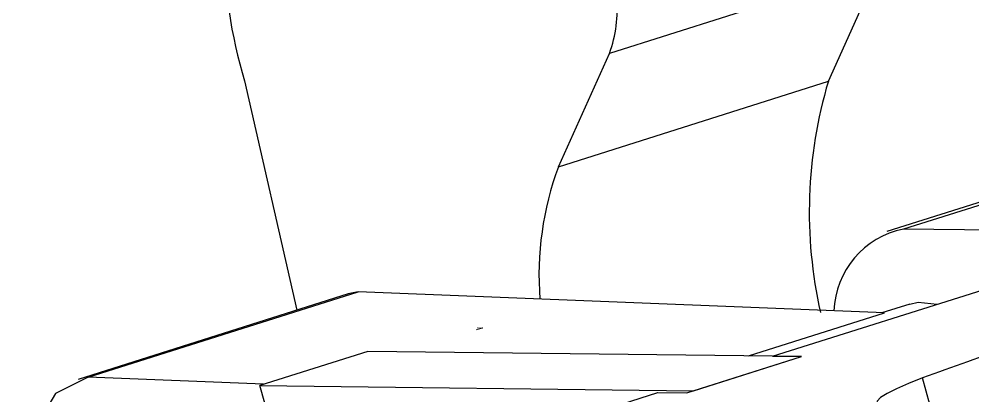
# Model space of a CAD drawing. Header units: millimetres. Extents: x 15 to 1184, y 5 to 836.
# Drawn here: x 771.45 to 784, y 672.59 to 677.55 of the extents above; entities that cross this region are included whole.
import ezdxf

# ---------------------------------------------------------------- set-up
doc = ezdxf.new("R2010")
doc.units = ezdxf.units.MM
doc.header["$PDSIZE"] = -1
doc.layers.get('0').update_dxf_attribs({"lineweight": 18})

msp = doc.modelspace()

# ---------------------------------------------------------------- linework, layer by layer
at = {"color": 7, "linetype": 'Continuous', "lineweight": 25}
for p, q in [((782.767, 678.227), (779.216, 677.102)), ((782.095, 676.736), (782.767, 678.227)), ((778.544, 675.611), (779.216, 677.102)), ((774.418, 676.739), (775.105, 673.722)), ((778.544, 675.611), (782.095, 676.736)), ((785.529, 675.6), (782.865, 674.757)), ((785.747, 675.632), (783.084, 674.788)), ((786.512, 674.746), (783.084, 674.788)), ((781.362, 673.115), (786.512, 674.746)), ((775.778, 673.936), (772.227, 672.811)), ((772.362, 672.839), (775.913, 673.964)), ((775.913, 673.964), (775.778, 673.936)), ((782.832, 673.685), (775.913, 673.964)), ((783.167, 673.803), (782.798, 673.686)), ((781.045, 673.119), (782.832, 673.685)), ((776.04, 673.18), (774.619, 672.73)), ((781.743, 673.111), (776.04, 673.18)), ((780.234, 672.632), (781.743, 673.111)), ((780.323, 672.661), (781.743, 673.111)), ((781.362, 673.115), (781.743, 673.111)), ((774.668, 672.746), (772.362, 672.839)), ((784.295, 669.265), (783.335, 672.831)), ((774.682, 672.497), (774.619, 672.73)), ((774.619, 672.73), (780.323, 672.661)), ((778.521, 672.215), (779.853, 672.637)), ((779.853, 672.637), (780.234, 672.632))]:
    msp.add_line(p, q, dxfattribs=at)
at = {"color": 7, "linetype": 'Continuous'}
for q in [(777.462, 673.462), (777.474, 673.488)]:
    msp.add_line((777.542, 673.487), q, dxfattribs=at)
at = {"color": 7, "linetype": 'Continuous', "lineweight": 25}
for points in [[(783.167, 673.803), (783.276, 673.826), (783.526, 673.801)], [(772.362, 672.839), (771.931, 672.626), (771.624, 672.102), (771.46, 671.301), (771.451, 670.278), (771.58, 669.21)], [(783.335, 672.831), (783.147, 672.757), (782.99, 672.687), (782.867, 672.625), (782.782, 672.571), (782.736, 672.526), (782.73, 672.491), (782.764, 672.467), (782.837, 672.455)]]:
    msp.add_lwpolyline(points, dxfattribs=at)
for centre, radius, start, end in [((780.657, 678.622), 6.517, 163.9608, 196.7905), ((777.632, 677.683), 1.687, 339.86, 5.3544), ((787.873, 675.015), 6.029, 163.4122, 192.6867), ((782.435, 674.178), 4.146, 159.7845, 184.3018), ((783.306, 673.671), 1.139, 101.278, 177.9687), ((791.492, 651.025), 23.282, 107.4342, 110.5098)]:
    msp.add_arc(centre, radius, start, end, dxfattribs=at)
at = {"color": 7, "linetype": 'Continuous'}
msp.add_point((777.542, 673.487), dxfattribs=at)

doc.saveas('drawing.dxf')
